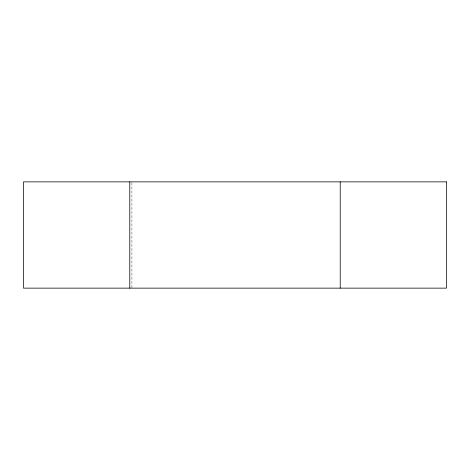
<?xml version="1.0" encoding="UTF-8"?>
<svg xmlns="http://www.w3.org/2000/svg" width="470" height="470" viewBox="0 0 470 470"><rect width="100%" height="100%" fill="white"/><g stroke="black" fill="none" stroke-linecap="round" stroke-linejoin="round"><path stroke-width="0.35" stroke-dasharray="2.35 1.76" d="M131.906 182.595L131.906 288.139"/><path stroke-width="0.7" d="M340.221 181.861L340.221 288.139M129.779 181.861L129.779 288.139M446.5 181.861L23.5 181.861L23.5 288.139L446.5 288.139L446.5 181.861"/></g></svg>
